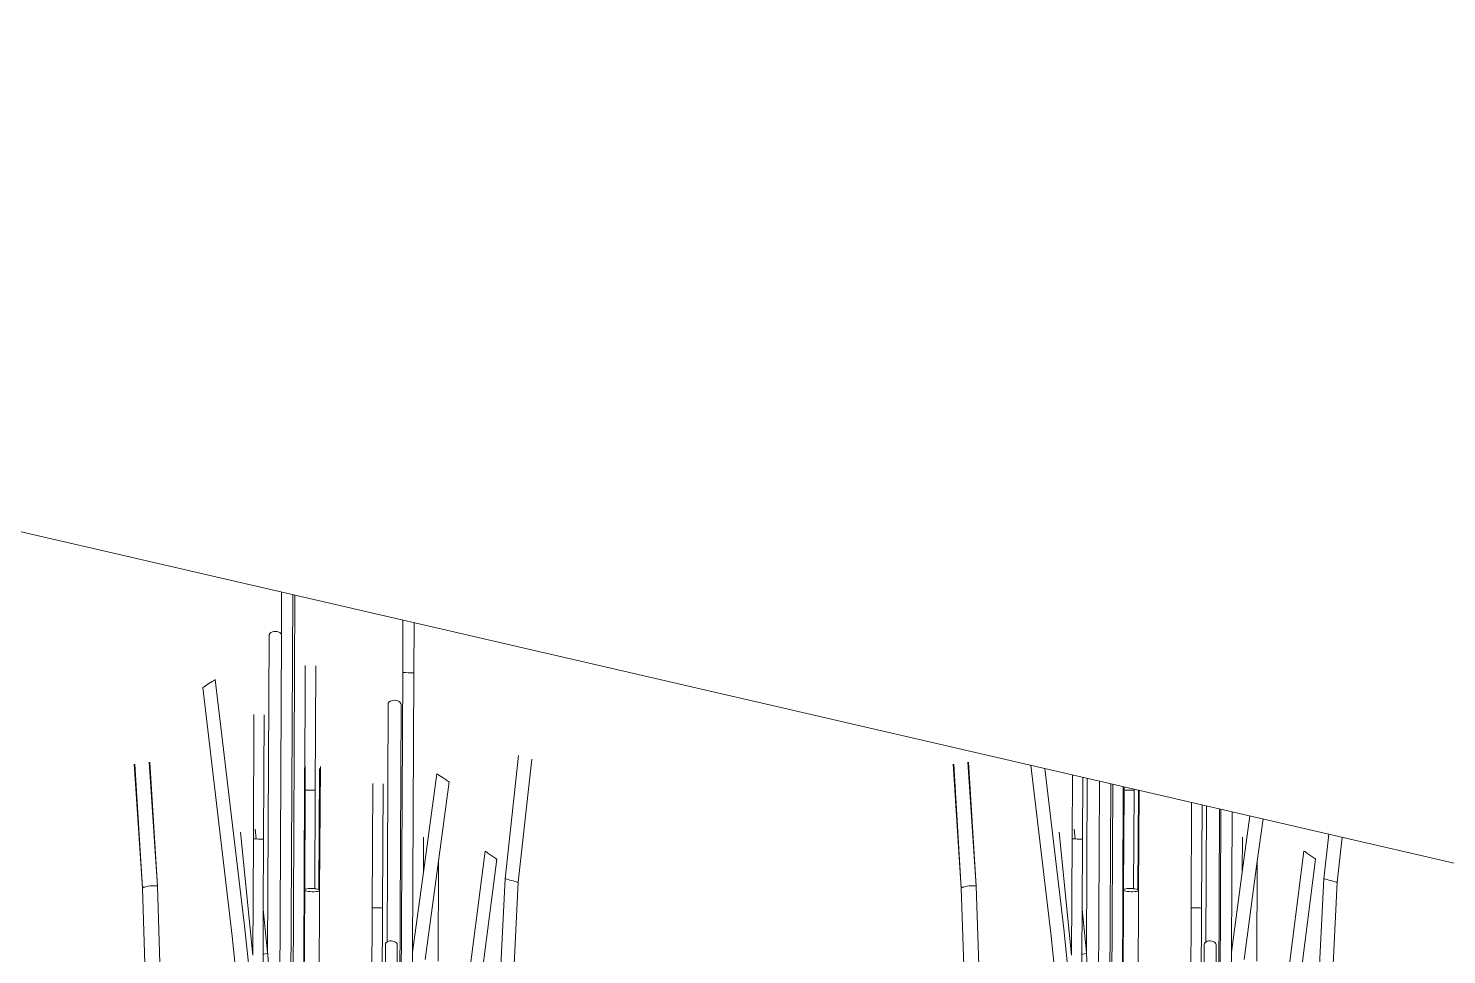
# Model space of a CAD drawing. Header units: inches. Extents: x 249 to 1192, y -18 to 440.
# Drawn here: x 631.298 to 632.35, y 182.788 to 183.476 of the extents above; entities that cross this region are included whole.
import ezdxf

# ---------------------------------------------------------------- set-up
doc = ezdxf.new("R2010")
doc.units = ezdxf.units.IN
doc.header["$MEASUREMENT"] = 0
doc.layers.add('DINDING', color=6, linetype='Continuous', lineweight=0)
doc.layers.add('VEGETASI', color=60, linetype='Continuous', lineweight=0)

# ---------------------------------------------------------------- blocks, each defined once
blk = doc.blocks.new('ampak samping')
for p, q in [((631.4857, 183.0261), (631.4859, 183.0573)), ((631.4911, 182.3965), (631.4942, 183.0554)), ((631.4929, 182.4555), (631.4957, 183.055)), ((631.5759, 183.0365), (631.5757, 182.9975)), ((631.5842, 183.0346), (631.584, 182.9973)), ((631.4766, 183.0251), (631.4755, 182.7899)), ((631.4766, 183.0251), (631.4767, 183.0259)), ((631.4767, 183.0259), (631.4772, 183.0266)), ((631.4772, 183.0266), (631.478, 183.0272)), ((631.478, 183.0272), (631.479, 183.0277)), ((631.479, 183.0277), (631.4802, 183.028)), ((631.4802, 183.028), (631.4814, 183.028)), ((631.4814, 183.028), (631.4827, 183.0279)), ((631.4827, 183.0279), (631.4838, 183.0276)), ((631.4838, 183.0276), (631.4848, 183.027)), ((631.4838, 182.6105), (631.4857, 183.0261)), ((631.4848, 183.027), (631.4856, 183.0264)), ((631.4856, 183.0264), (631.4857, 183.0261)), ((631.5034, 183.0028), (631.503, 182.9105)), ((631.5112, 183.0026), (631.5108, 182.9102)), ((631.4332, 182.9902), (631.4297, 182.9879)), ((631.4344, 182.9909), (631.4332, 182.9902)), ((631.4353, 182.9915), (631.4344, 182.9909)), ((631.4353, 182.9915), (631.4361, 182.9919)), ((631.4361, 182.9919), (631.4365, 182.9922)), ((631.4365, 182.9922), (631.4367, 182.9923)), ((631.4586, 182.8075), (631.4367, 182.9923)), ((631.5744, 182.7235), (631.5757, 182.9975)), ((631.5757, 182.9975), (631.5758, 182.9975)), ((631.5758, 182.9975), (631.5762, 182.9975)), ((631.5762, 182.9975), (631.5769, 182.9975)), ((631.5769, 182.9975), (631.5778, 182.9975)), ((631.5778, 182.9975), (631.5798, 182.9974)), ((631.5819, 182.9974), (631.5798, 182.9974)), ((631.5819, 182.9974), (631.5828, 182.9973)), ((631.5828, 182.9973), (631.5834, 182.9973)), ((631.583, 182.7902), (631.584, 182.9973)), ((631.5834, 182.9973), (631.5839, 182.9973)), ((631.5839, 182.9973), (631.584, 182.9973)), ((631.4274, 182.9864), (631.4275, 182.9865)), ((631.4492, 182.8019), (631.4274, 182.9864)), ((631.4275, 182.9865), (631.428, 182.9868)), ((631.428, 182.9868), (631.4287, 182.9873)), ((631.428, 182.9868), (631.428, 182.9868)), ((631.4287, 182.9873), (631.4288, 182.9873)), ((631.4297, 182.9879), (631.4288, 182.9873)), ((631.5641, 182.7976), (631.5648, 182.974)), ((631.5648, 182.974), (631.565, 182.9748)), ((631.565, 182.9748), (631.5655, 182.9755)), ((631.5655, 182.9755), (631.5663, 182.9762)), ((631.5663, 182.9762), (631.5673, 182.9766)), ((631.5673, 182.9766), (631.5684, 182.9769)), ((631.5684, 182.9769), (631.5697, 182.977)), ((631.5697, 182.977), (631.571, 182.9768)), ((631.571, 182.9768), (631.5721, 182.9765)), ((631.5721, 182.9765), (631.5731, 182.976)), ((631.5731, 182.976), (631.5739, 182.9753)), ((631.5734, 182.7149), (631.5745, 182.9737)), ((631.5739, 182.9753), (631.5744, 182.9745)), ((631.5744, 182.9745), (631.5745, 182.9737)), ((631.4653, 182.9664), (631.4649, 182.8741)), ((631.473, 182.9662), (631.4725, 182.8739)), ((631.3765, 182.9296), (631.3826, 182.8376)), ((631.377, 182.9296), (631.3826, 182.8376)), ((631.3876, 182.931), (631.3937, 182.839)), ((631.3881, 182.931), (631.3937, 182.839)), ((631.5029, 182.9266), (631.5025, 182.8348)), ((631.5034, 182.9281), (631.5034, 182.9105)), ((631.514, 182.9263), (631.5136, 182.8364)), ((631.5146, 182.9278), (631.5141, 182.8359)), ((631.6617, 182.9361), (631.6516, 182.8446)), ((631.6715, 182.9334), (631.6614, 182.8419)), ((631.9839, 182.9296), (631.99, 182.8376)), ((631.9844, 182.9296), (631.99, 182.8376)), ((631.995, 182.931), (632.0011, 182.839)), ((631.9955, 182.931), (632.0011, 182.839)), ((632.0566, 182.8019), (632.0416, 182.9288)), ((632.066, 182.8075), (632.0519, 182.9264)), ((631.591, 182.8494), (631.6009, 182.9225)), ((631.6009, 182.9225), (631.6011, 182.9224)), ((631.6011, 182.9224), (631.6016, 182.9221)), ((631.6016, 182.9221), (631.6023, 182.9216)), ((631.6022, 182.8576), (631.6102, 182.9164)), ((631.6023, 182.9216), (631.6033, 182.921)), ((631.6056, 182.9195), (631.6033, 182.921)), ((631.6079, 182.9179), (631.6056, 182.9195)), ((631.6079, 182.9179), (631.6088, 182.9173)), ((631.6088, 182.9173), (631.6096, 182.9168)), ((631.6096, 182.9168), (631.61, 182.9165)), ((631.61, 182.9165), (631.6102, 182.9164)), ((632.0725, 182.9216), (632.0723, 182.8741)), ((632.0801, 182.9199), (632.0799, 182.8739)), ((632.0835, 182.9191), (632.0829, 182.7899)), ((632.0912, 182.6105), (632.0926, 182.917)), ((631.5026, 182.8351), (631.503, 182.9105)), ((631.503, 182.9105), (631.5031, 182.9105)), ((631.5034, 182.9105), (631.503, 182.8362)), ((631.5031, 182.9105), (631.5034, 182.9105)), ((631.5034, 182.9105), (631.5035, 182.9105)), ((631.5035, 182.9105), (631.5041, 182.9104)), ((631.5041, 182.9104), (631.5049, 182.9104)), ((631.5069, 182.9104), (631.5049, 182.9104)), ((631.5089, 182.9103), (631.5069, 182.9104)), ((631.5089, 182.9103), (631.5097, 182.9103)), ((631.5097, 182.9103), (631.5103, 182.9103)), ((631.5103, 182.9103), (631.5107, 182.9103)), ((631.5105, 182.8371), (631.5108, 182.9102)), ((631.5107, 182.9103), (631.5108, 182.9102)), ((631.5536, 182.9153), (631.5531, 182.823)), ((631.5612, 182.9151), (631.5608, 182.8228)), ((632.0985, 182.3965), (632.101, 182.9151)), ((632.1003, 182.4555), (632.1025, 182.9147)), ((632.1102, 182.9129), (632.1099, 182.8348)), ((632.11, 182.8351), (632.1104, 182.9105)), ((632.1104, 182.9129), (632.1104, 182.9105)), ((632.1104, 182.9105), (632.1105, 182.9105)), ((632.1108, 182.9105), (632.1104, 182.8362)), ((632.1105, 182.9105), (632.1108, 182.9105)), ((632.1108, 182.9128), (632.1108, 182.9105)), ((632.1108, 182.9105), (632.1109, 182.9105)), ((632.1109, 182.9105), (632.1116, 182.9104)), ((632.1116, 182.9104), (632.1124, 182.9104)), ((632.1143, 182.9104), (632.1124, 182.9104)), ((632.1163, 182.9103), (632.1143, 182.9104)), ((632.1163, 182.9103), (632.1171, 182.9103)), ((632.1171, 182.9103), (632.1177, 182.9103)), ((632.1177, 182.9103), (632.1181, 182.9103)), ((632.1179, 182.8371), (632.1182, 182.9102)), ((632.1181, 182.9103), (632.1182, 182.9102)), ((632.1182, 182.9111), (632.1182, 182.9102)), ((632.1214, 182.9103), (632.121, 182.8364)), ((632.1219, 182.9102), (632.1216, 182.8359)), ((632.1609, 182.9012), (632.1606, 182.823)), ((632.1686, 182.8994), (632.1682, 182.8228)), ((632.1715, 182.7976), (632.1719, 182.8986)), ((632.1808, 182.7149), (632.1816, 182.8964)), ((632.1818, 182.7235), (632.1826, 182.8962)), ((632.1904, 182.7902), (632.1909, 182.8943)), ((632.1985, 182.8494), (632.2041, 182.8912)), ((632.2096, 182.8576), (632.2139, 182.8889)), ((631.4553, 182.8792), (631.4645, 182.7879)), ((631.4645, 182.7879), (631.4649, 182.8741)), ((631.4649, 182.8741), (631.465, 182.8741)), ((631.465, 182.8741), (631.4654, 182.8741)), ((631.4654, 182.8741), (631.466, 182.8741)), ((631.466, 182.8741), (631.4668, 182.8741)), ((631.4663, 182.8813), (631.467, 182.8741)), ((631.4668, 182.8741), (631.467, 182.8741)), ((631.4687, 182.874), (631.467, 182.8741)), ((631.4706, 182.874), (631.4687, 182.874)), ((631.4706, 182.874), (631.4714, 182.8739)), ((631.4714, 182.8739), (631.472, 182.8739)), ((631.472, 182.8739), (631.4724, 182.8739)), ((631.4723, 182.8219), (631.4725, 182.8739)), ((631.4724, 182.8739), (631.4725, 182.8739)), ((631.5912, 182.8755), (631.591, 182.8494)), ((632.0627, 182.8792), (632.0719, 182.7879)), ((632.0719, 182.7879), (632.0723, 182.8741)), ((632.0723, 182.8741), (632.0724, 182.8741)), ((632.0724, 182.8741), (632.0728, 182.8741)), ((632.0728, 182.8741), (632.0734, 182.8741)), ((632.0734, 182.8741), (632.0742, 182.8741)), ((632.0737, 182.8813), (632.0744, 182.8741)), ((632.0742, 182.8741), (632.0744, 182.8741)), ((632.0761, 182.874), (632.0744, 182.8741)), ((632.078, 182.874), (632.0761, 182.874)), ((632.078, 182.874), (632.0788, 182.8739)), ((632.0788, 182.8739), (632.0794, 182.8739)), ((632.0794, 182.8739), (632.0798, 182.8739)), ((632.0797, 182.8219), (632.0799, 182.8739)), ((632.0798, 182.8739), (632.0799, 182.8739)), ((632.1986, 182.8755), (632.1985, 182.8494)), ((632.2626, 182.8777), (632.259, 182.8446)), ((632.2725, 182.8754), (632.2688, 182.8419)), ((631.6148, 182.6943), (631.6368, 182.8651)), ((631.6368, 182.8651), (631.6369, 182.865)), ((631.6369, 182.865), (631.6374, 182.8647)), ((631.6374, 182.8647), (631.6381, 182.8642)), ((631.6381, 182.8642), (631.6389, 182.8636)), ((631.6411, 182.8621), (631.6389, 182.8636)), ((632.2222, 182.6943), (632.2442, 182.8651)), ((632.2442, 182.8651), (632.2444, 182.865)), ((632.2444, 182.865), (632.2448, 182.8647)), ((632.2448, 182.8647), (632.2455, 182.8642)), ((632.2455, 182.8642), (632.2464, 182.8636)), ((632.2485, 182.8621), (632.2464, 182.8636)), ((631.5924, 182.7846), (631.6022, 182.8576)), ((631.6022, 182.8576), (631.6019, 182.7834)), ((631.6235, 182.6887), (631.6454, 182.8591)), ((631.6432, 182.8606), (631.6411, 182.8621)), ((631.6432, 182.8606), (631.6441, 182.86)), ((631.6441, 182.86), (631.6448, 182.8595)), ((631.6448, 182.8595), (631.6453, 182.8592)), ((631.6453, 182.8592), (631.6454, 182.8591)), ((632.1998, 182.7846), (632.2096, 182.8576)), ((632.2096, 182.8576), (632.2093, 182.7834)), ((632.2309, 182.6887), (632.2528, 182.8591)), ((632.2507, 182.8606), (632.2485, 182.8621)), ((632.2507, 182.8606), (632.2516, 182.86)), ((632.2516, 182.86), (632.2522, 182.8595)), ((632.2522, 182.8595), (632.2527, 182.8592)), ((632.2527, 182.8592), (632.2528, 182.8591)), ((631.583, 182.7902), (631.591, 182.8494)), ((631.6614, 182.8419), (631.6478, 182.5677)), ((631.6516, 182.8446), (631.6517, 182.8446)), ((631.6517, 182.8446), (631.6522, 182.8444)), ((631.6522, 182.8444), (631.653, 182.8442)), ((631.653, 182.8442), (631.654, 182.8439)), ((631.654, 182.8439), (631.6552, 182.8436)), ((631.6552, 182.8436), (631.6577, 182.8429)), ((631.6577, 182.8429), (631.6589, 182.8426)), ((631.6589, 182.8426), (631.6599, 182.8423)), ((631.6599, 182.8423), (631.6607, 182.8421)), ((631.6607, 182.8421), (631.6612, 182.8419)), ((631.6612, 182.8419), (631.6614, 182.8419)), ((632.1904, 182.7902), (632.1985, 182.8494)), ((632.2688, 182.8419), (632.2552, 182.5677)), ((632.259, 182.8446), (632.2591, 182.8446)), ((632.2591, 182.8446), (632.2596, 182.8444)), ((632.2596, 182.8444), (632.2604, 182.8442)), ((632.2604, 182.8442), (632.2614, 182.8439)), ((632.2614, 182.8439), (632.2626, 182.8436)), ((632.2626, 182.8436), (632.2652, 182.8429)), ((632.2652, 182.8429), (632.2663, 182.8426)), ((632.2663, 182.8426), (632.2674, 182.8423)), ((632.2674, 182.8423), (632.2681, 182.8421)), ((632.2681, 182.8421), (632.2686, 182.8419)), ((632.2686, 182.8419), (632.2688, 182.8419)), ((631.3826, 182.8376), (631.3829, 182.8379)), ((631.3829, 182.8379), (631.3835, 182.8382)), ((631.3835, 182.8382), (631.3844, 182.8384)), ((631.3844, 182.8384), (631.3856, 182.8387)), ((631.3856, 182.8387), (631.387, 182.839)), ((631.387, 182.839), (631.3884, 182.8392)), ((631.3884, 182.8392), (631.3899, 182.8394)), ((631.3899, 182.8394), (631.3912, 182.8394)), ((631.3912, 182.8394), (631.3923, 182.8394)), ((631.3923, 182.8394), (631.3931, 182.8394)), ((631.3931, 182.8394), (631.3936, 182.8392)), ((631.3936, 182.8392), (631.3937, 182.839)), ((631.5025, 182.8348), (631.5003, 182.3632)), ((631.5004, 182.3615), (631.5026, 182.8351)), ((631.5025, 182.8348), (631.5026, 182.8351)), ((631.503, 182.8362), (631.5032, 182.8365)), ((631.5032, 182.8359), (631.503, 182.8362)), ((631.5032, 182.8365), (631.5037, 182.8368)), ((631.5037, 182.8356), (631.5032, 182.8359)), ((631.5037, 182.8368), (631.5046, 182.837)), ((631.5046, 182.8353), (631.5037, 182.8356)), ((631.5046, 182.837), (631.5058, 182.8372)), ((631.5058, 182.8351), (631.5046, 182.8353)), ((631.5058, 182.8372), (631.5071, 182.8373)), ((631.5071, 182.835), (631.5058, 182.8351)), ((631.5071, 182.8373), (631.5086, 182.8373)), ((631.5086, 182.8349), (631.5071, 182.835)), ((631.5086, 182.8373), (631.51, 182.8372)), ((631.51, 182.8349), (631.5086, 182.8349)), ((631.51, 182.8372), (631.5105, 182.8371)), ((631.5114, 182.835), (631.51, 182.8349)), ((631.5105, 182.8371), (631.5114, 182.837)), ((631.5114, 182.837), (631.5125, 182.8368)), ((631.5125, 182.8351), (631.5114, 182.835)), ((631.5125, 182.8368), (631.5134, 182.8365)), ((631.5134, 182.8353), (631.5125, 182.8351)), ((631.5134, 182.8365), (631.5136, 182.8364)), ((631.514, 182.8356), (631.5134, 182.8353)), ((631.5136, 182.8364), (631.514, 182.8362)), ((631.514, 182.8362), (631.5141, 182.8359)), ((631.5141, 182.8359), (631.514, 182.8356)), ((631.99, 182.8376), (631.9903, 182.8379)), ((631.9903, 182.8379), (631.9909, 182.8382)), ((631.9909, 182.8382), (631.9919, 182.8384)), ((631.9919, 182.8384), (631.9931, 182.8387)), ((631.9931, 182.8387), (631.9944, 182.839)), ((631.9944, 182.839), (631.9959, 182.8392)), ((631.9959, 182.8392), (631.9973, 182.8394)), ((631.9973, 182.8394), (631.9986, 182.8394)), ((631.9986, 182.8394), (631.9997, 182.8394)), ((631.9997, 182.8394), (632.0005, 182.8394)), ((632.0005, 182.8394), (632.001, 182.8392)), ((632.001, 182.8392), (632.0011, 182.839)), ((632.1099, 182.8348), (632.1077, 182.3632)), ((632.1078, 182.3615), (632.11, 182.8351)), ((632.1099, 182.8348), (632.11, 182.8351)), ((632.1104, 182.8362), (632.1106, 182.8365)), ((632.1106, 182.8359), (632.1104, 182.8362)), ((632.1106, 182.8365), (632.1112, 182.8368)), ((632.1112, 182.8356), (632.1106, 182.8359)), ((632.1112, 182.8368), (632.112, 182.837)), ((632.112, 182.8353), (632.1112, 182.8356)), ((632.112, 182.837), (632.1132, 182.8372)), ((632.1132, 182.8351), (632.112, 182.8353)), ((632.1132, 182.8372), (632.1145, 182.8373)), ((632.1145, 182.835), (632.1132, 182.8351)), ((632.1145, 182.8373), (632.116, 182.8373)), ((632.116, 182.8349), (632.1145, 182.835)), ((632.116, 182.8373), (632.1174, 182.8372)), ((632.1174, 182.8349), (632.116, 182.8349)), ((632.1174, 182.8372), (632.1179, 182.8371)), ((632.1188, 182.835), (632.1174, 182.8349)), ((632.1179, 182.8371), (632.1188, 182.837)), ((632.1188, 182.837), (632.1199, 182.8368)), ((632.1199, 182.8351), (632.1188, 182.835)), ((632.1199, 182.8368), (632.1208, 182.8365)), ((632.1208, 182.8353), (632.1199, 182.8351)), ((632.1208, 182.8365), (632.121, 182.8364)), ((632.1214, 182.8356), (632.1208, 182.8353)), ((632.121, 182.8364), (632.1214, 182.8362)), ((632.1214, 182.8362), (632.1216, 182.8359)), ((632.1216, 182.8359), (632.1214, 182.8356)), ((631.4721, 182.7886), (631.4723, 182.8219)), ((631.4723, 182.8219), (631.4755, 182.7899)), ((631.5518, 182.5298), (631.5531, 182.823)), ((631.5531, 182.823), (631.5533, 182.823)), ((631.5533, 182.823), (631.5537, 182.823)), ((631.5537, 182.823), (631.5543, 182.823)), ((631.5543, 182.823), (631.5551, 182.823)), ((631.5551, 182.823), (631.557, 182.8229)), ((631.5589, 182.8229), (631.557, 182.8229)), ((631.5589, 182.8229), (631.5597, 182.8229)), ((631.5597, 182.8229), (631.5603, 182.8228)), ((631.5598, 182.6018), (631.5608, 182.8228)), ((631.5603, 182.8228), (631.5607, 182.8228)), ((631.5607, 182.8228), (631.5608, 182.8228)), ((632.0795, 182.7886), (632.0797, 182.8219)), ((632.0797, 182.8219), (632.0829, 182.7899)), ((632.1592, 182.5298), (632.1606, 182.823)), ((632.1606, 182.823), (632.1607, 182.823)), ((632.1607, 182.823), (632.1611, 182.823)), ((632.1611, 182.823), (632.1617, 182.823)), ((632.1617, 182.823), (632.1625, 182.823)), ((632.1625, 182.823), (632.1644, 182.8229)), ((632.1663, 182.8229), (632.1644, 182.8229)), ((632.1663, 182.8229), (632.1671, 182.8229)), ((632.1671, 182.8229), (632.1677, 182.8228)), ((632.1672, 182.6018), (632.1682, 182.8228)), ((632.1677, 182.8228), (632.1681, 182.8228)), ((632.1681, 182.8228), (632.1682, 182.8228)), ((631.4639, 182.6615), (631.4492, 182.8019)), ((631.4643, 182.7527), (631.4586, 182.8075)), ((632.0713, 182.6615), (632.0566, 182.8019)), ((632.0717, 182.7527), (632.066, 182.8075)), ((631.4755, 182.7892), (631.4755, 182.7899)), ((631.4755, 182.7899), (631.4756, 182.7892)), ((631.5621, 182.6213), (631.5629, 182.7958)), ((631.5629, 182.7958), (631.563, 182.7965)), ((631.563, 182.7965), (631.5635, 182.7972)), ((631.5635, 182.7972), (631.5641, 182.7976)), ((631.5641, 182.7976), (631.5642, 182.7977)), ((631.5642, 182.7977), (631.5651, 182.7982)), ((631.5651, 182.7982), (631.5661, 182.7984)), ((631.5661, 182.7984), (631.5673, 182.7985)), ((631.5673, 182.7985), (631.5684, 182.7983)), ((631.5684, 182.7983), (631.5694, 182.798)), ((631.5694, 182.798), (631.5703, 182.7976)), ((631.5703, 182.7976), (631.571, 182.797)), ((631.571, 182.797), (631.5715, 182.7963)), ((631.5712, 182.705), (631.5716, 182.7955)), ((631.5715, 182.7963), (631.5716, 182.7955)), ((631.5826, 182.7091), (631.583, 182.7902)), ((632.0829, 182.7892), (632.0829, 182.7899)), ((632.0829, 182.7899), (632.083, 182.7892)), ((632.1695, 182.6213), (632.1703, 182.7958)), ((632.1703, 182.7958), (632.1705, 182.7965)), ((632.1705, 182.7965), (632.1709, 182.7972)), ((632.1709, 182.7972), (632.1715, 182.7976)), ((632.1715, 182.7976), (632.1716, 182.7977)), ((632.1716, 182.7977), (632.1725, 182.7982)), ((632.1725, 182.7982), (632.1736, 182.7984)), ((632.1736, 182.7984), (632.1747, 182.7985)), ((632.1747, 182.7985), (632.1758, 182.7983)), ((632.1758, 182.7983), (632.1769, 182.798)), ((632.1769, 182.798), (632.1778, 182.7976)), ((632.1778, 182.7976), (632.1784, 182.797)), ((632.1784, 182.797), (632.1789, 182.7963)), ((632.1786, 182.705), (632.179, 182.7955)), ((632.1789, 182.7963), (632.179, 182.7955)), ((632.1901, 182.7091), (632.1904, 182.7902)), ((631.4714, 182.6374), (631.4721, 182.7886)), ((631.4728, 182.7887), (631.4721, 182.7886)), ((631.474, 182.7889), (631.4728, 182.7887)), ((631.4748, 182.789), (631.474, 182.7889)), ((631.4748, 182.789), (631.4754, 182.7892)), ((631.4754, 182.7892), (631.4755, 182.7892)), ((631.4755, 182.7892), (631.4756, 182.7892)), ((631.4756, 182.7892), (631.4771, 182.7561)), ((632.0788, 182.6374), (632.0795, 182.7886)), ((632.0802, 182.7887), (632.0795, 182.7886)), ((632.0814, 182.7889), (632.0802, 182.7887)), ((632.0823, 182.789), (632.0814, 182.7889)), ((632.0823, 182.789), (632.0828, 182.7892)), ((632.0828, 182.7892), (632.0829, 182.7892)), ((632.0829, 182.7892), (632.083, 182.7892)), ((632.083, 182.7892), (632.0845, 182.7561))]:
    blk.add_line(p, q)
at = {"layer": 'DINDING'}
blk.add_lwpolyline([(629.8803, 185.8617), (629.8803, 183.9617), (630.2218, 183.4817), (630.948, 183.1817), (632.7467, 182.7657), (635.9659, 182.1317), (639.1078, 181.5317), (646.4328, 180.0667)], dxfattribs=at)
at = {"layer": 'VEGETASI'}
for p, q in [((631.6516, 182.8446), (631.5971, 181.7478)), ((632.259, 182.8446), (632.2045, 181.7478)), ((631.3826, 182.8376), (631.4005, 182.2991)), ((631.3937, 182.839), (631.4404, 181.4305)), ((631.503, 182.8362), (631.4939, 180.9436)), ((631.5141, 182.8359), (631.5112, 182.2153)), ((631.99, 182.8376), (632.0079, 182.2991)), ((632.0011, 182.839), (632.0478, 181.4305)), ((632.1104, 182.8362), (632.1013, 180.9436)), ((632.1216, 182.8359), (632.1186, 182.2153))]:
    blk.add_line(p, q, dxfattribs=at)

msp = doc.modelspace()

# ---------------------------------------------------------------- block references
at = {"layer": 'DINDING'}
msp.add_blockref('ampak samping', (0, 0), dxfattribs=at)

doc.saveas('drawing.dxf')
